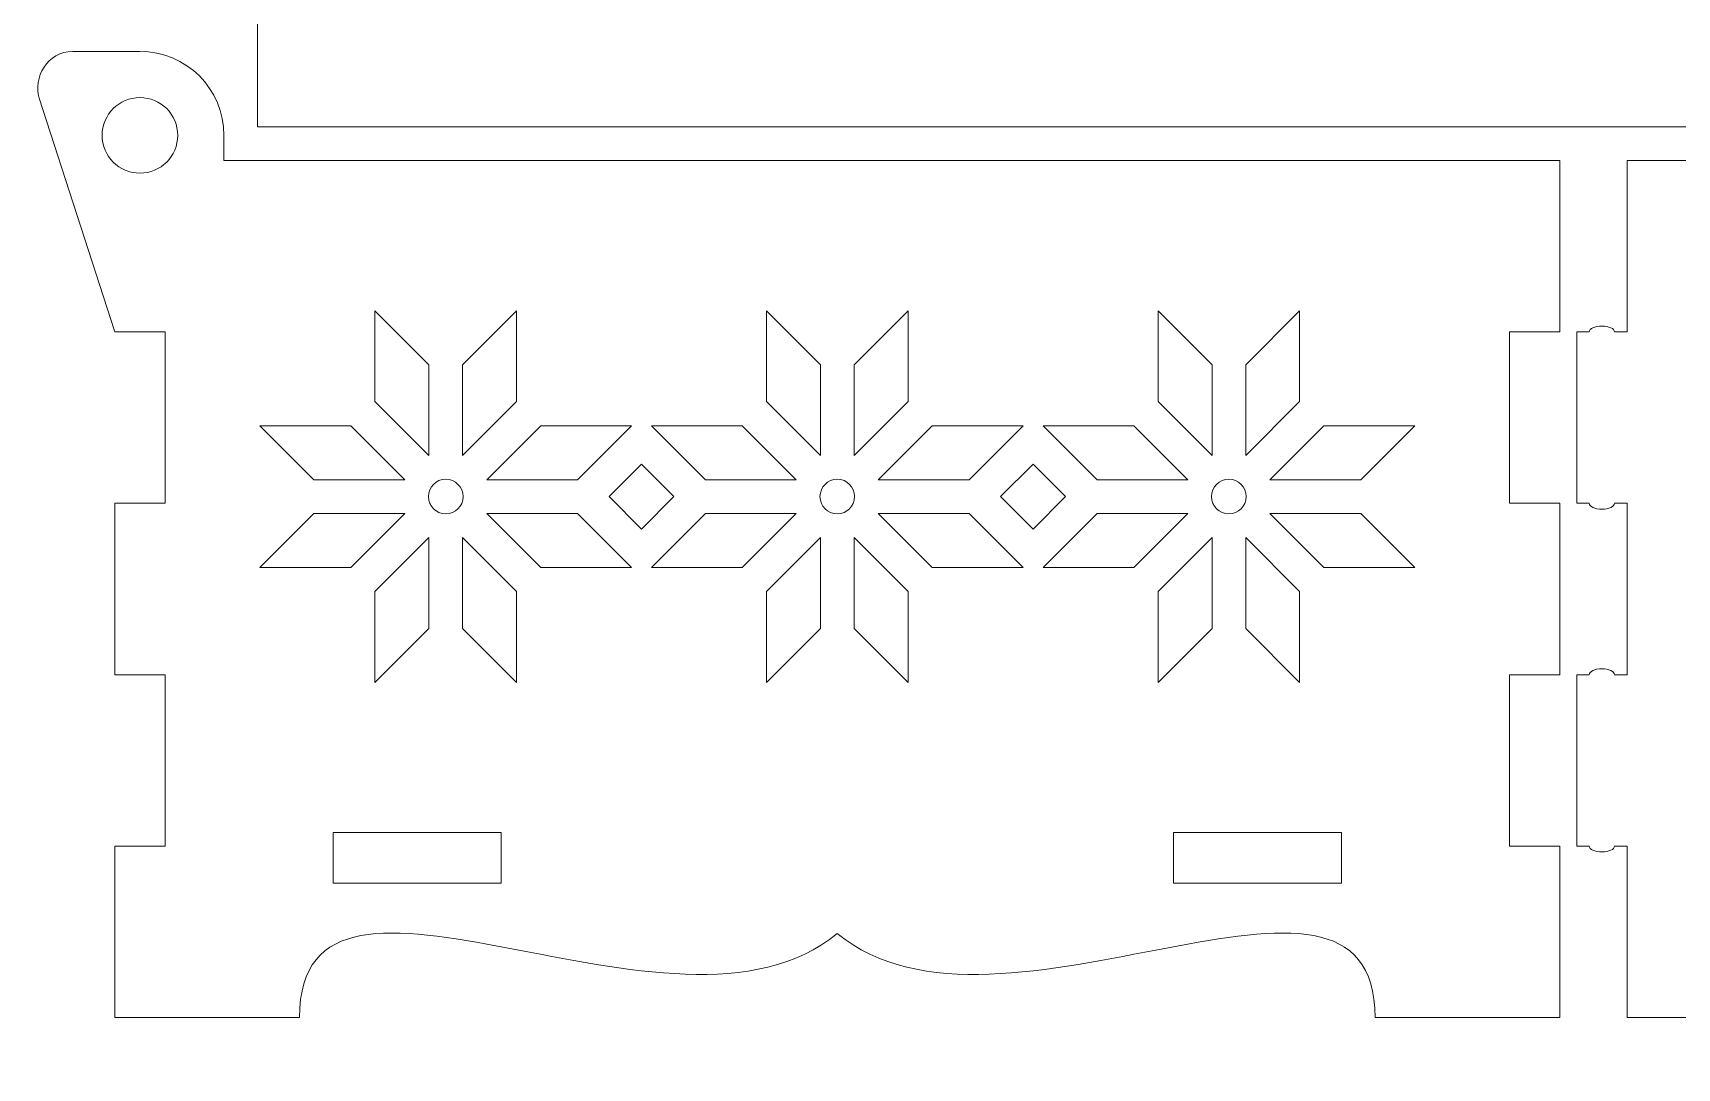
# Model space of a CAD drawing. Header units: centimetres. Extents: x -21.3 to 21.2, y -30 to 29.5.
# Drawn here: x -21.26 to -1.69, y -30.04 to -17.71 of the extents above; entities that cross this region are included whole.
import ezdxf

# ---------------------------------------------------------------- set-up
doc = ezdxf.new("R2010")
doc.units = ezdxf.units.CM
doc.header["$MEASUREMENT"] = 0
doc.layers.add('layer 1', color=7, linetype='Continuous')

msp = doc.modelspace()

# ---------------------------------------------------------------- linework, layer by layer
at = {"layer": 'layer 1', "color": 250, "lineweight": 9}
for points, knots in [([(-8.58932, -9.6325), (-6.67126, -8.02916), (-0.18932, -11.1059), (-0.18932, -8.6325), (-0.18932, -8.6325), (-0.18932, -8.6325), (1.41068, -8.6325), (1.41068, -8.6325), (1.41068, -8.6325), (1.41068, -8.6325), (1.41068, -10.6725), (1.41068, -10.6725), (1.41068, -10.6725), (1.41068, -10.6725), (1.56068, -10.6725), (1.56068, -10.6725), (1.56068, -10.6725), (1.56068, -10.63384), (1.62784, -10.6025), (1.71068, -10.6025), (1.71068, -10.6025), (1.79352, -10.6025), (1.86068, -10.63384), (1.86068, -10.6725), (1.86068, -10.6725), (1.86068, -10.6725), (2.01068, -10.6725), (2.01068, -10.6725), (2.01068, -10.6725), (2.01068, -10.6725), (2.01068, -12.7125), (2.01068, -12.7125), (2.01068, -12.7125), (2.01068, -12.7125), (1.86068, -12.7125), (1.86068, -12.7125), (1.86068, -12.7125), (1.86068, -12.75116), (1.79352, -12.7825), (1.71068, -12.7825), (1.71068, -12.7825), (1.62784, -12.7825), (1.56068, -12.75116), (1.56068, -12.7125), (1.56068, -12.7125), (1.56068, -12.7125), (1.41068, -12.7125), (1.41068, -12.7125), (1.41068, -12.7125), (1.41068, -12.7125), (1.41068, -14.7525), (1.41068, -14.7525), (1.41068, -14.7525), (1.41068, -14.7525), (1.56068, -14.7525), (1.56068, -14.7525), (1.56068, -14.7525), (1.56068, -14.71384), (1.62784, -14.6825), (1.71068, -14.6825), (1.71068, -14.6825), (1.79352, -14.6825), (1.86068, -14.71384), (1.86068, -14.7525), (1.86068, -14.7525), (1.86068, -14.7525), (2.01068, -14.7525), (2.01068, -14.7525), (2.01068, -14.7525), (2.01068, -14.7525), (2.01068, -16.7925), (2.01068, -16.7925), (2.01068, -16.7925), (2.01068, -16.7925), (1.86068, -16.7925), (1.86068, -16.7925), (1.86068, -16.7925), (1.86068, -16.83116), (1.79352, -16.8625), (1.71068, -16.8625), (1.71068, -16.8625), (1.62784, -16.8625), (1.56068, -16.83116), (1.56068, -16.7925), (1.56068, -16.7925), (1.56068, -16.7925), (1.41068, -16.7925), (1.41068, -16.7925), (1.41068, -16.7925), (1.41068, -16.7925), (1.41068, -18.8325), (1.41068, -18.8325), (1.41068, -18.8325), (1.41068, -18.8325), (-18.58932, -18.8325), (-18.58932, -18.8325), (-18.58932, -18.8325), (-18.58932, -18.8325), (-18.58932, -16.7925), (-18.58932, -16.7925), (-18.58932, -16.7925), (-18.58932, -16.7925), (-18.73932, -16.7925), (-18.73932, -16.7925), (-18.73932, -16.7925), (-18.73932, -16.83116), (-18.80648, -16.8625), (-18.88932, -16.8625), (-18.88932, -16.8625), (-18.97216, -16.8625), (-19.03932, -16.83116), (-19.03932, -16.7925), (-19.03932, -16.7925), (-19.03932, -16.7925), (-19.18932, -16.7925), (-19.18932, -16.7925), (-19.18932, -16.7925), (-19.18932, -16.7925), (-19.18932, -14.7525), (-19.18932, -14.7525), (-19.18932, -14.7525), (-19.18932, -14.7525), (-19.03932, -14.7525), (-19.03932, -14.7525), (-19.03932, -14.7525), (-19.03932, -14.71384), (-18.97216, -14.6825), (-18.88932, -14.6825), (-18.88932, -14.6825), (-18.80648, -14.6825), (-18.73932, -14.71384), (-18.73932, -14.7525), (-18.73932, -14.7525), (-18.73932, -14.7525), (-18.58932, -14.7525), (-18.58932, -14.7525), (-18.58932, -14.7525), (-18.58932, -14.7525), (-18.58932, -12.7125), (-18.58932, -12.7125), (-18.58932, -12.7125), (-18.58932, -12.7125), (-18.73932, -12.7125), (-18.73932, -12.7125), (-18.73932, -12.7125), (-18.73932, -12.75116), (-18.80648, -12.7825), (-18.88932, -12.7825), (-18.88932, -12.7825), (-18.97216, -12.7825), (-19.03932, -12.75116), (-19.03932, -12.7125), (-19.03932, -12.7125), (-19.03932, -12.7125), (-19.18932, -12.7125), (-19.18932, -12.7125), (-19.18932, -12.7125), (-19.18932, -12.7125), (-19.18932, -10.6725), (-19.18932, -10.6725), (-19.18932, -10.6725), (-19.18932, -10.6725), (-19.03932, -10.6725), (-19.03932, -10.6725), (-19.03932, -10.6725), (-19.03932, -10.63384), (-18.97216, -10.6025), (-18.88932, -10.6025), (-18.88932, -10.6025), (-18.80648, -10.6025), (-18.73932, -10.63384), (-18.73932, -10.6725), (-18.73932, -10.6725), (-18.73932, -10.6725), (-18.58932, -10.6725), (-18.58932, -10.6725), (-18.58932, -10.6725), (-18.58932, -10.6725), (-18.58932, -8.6325), (-18.58932, -8.6325), (-18.58932, -8.6325), (-18.58932, -8.6325), (-16.98932, -8.6325), (-16.98932, -8.6325), (-16.98932, -8.6325), (-16.98932, -11.1059), (-10.50738, -8.02916), (-8.58932, -9.6325)], [0, 0, 0, 0, 0.02083333, 0.02083333, 0.02083333, 0.02083333, 0.04166667, 0.04166667, 0.04166667, 0.04166667, 0.0625, 0.0625, 0.0625, 0.0625, 0.08333333, 0.08333333, 0.08333333, 0.08333333, 0.10416667, 0.10416667, 0.10416667, 0.10416667, 0.125, 0.125, 0.125, 0.125, 0.14583333, 0.14583333, 0.14583333, 0.14583333, 0.16666667, 0.16666667, 0.16666667, 0.16666667, 0.1875, 0.1875, 0.1875, 0.1875, 0.20833333, 0.20833333, 0.20833333, 0.20833333, 0.22916667, 0.22916667, 0.22916667, 0.22916667, 0.25, 0.25, 0.25, 0.25, 0.27083333, 0.27083333, 0.27083333, 0.27083333, 0.29166667, 0.29166667, 0.29166667, 0.29166667, 0.3125, 0.3125, 0.3125, 0.3125, 0.33333333, 0.33333333, 0.33333333, 0.33333333, 0.35416667, 0.35416667, 0.35416667, 0.35416667, 0.375, 0.375, 0.375, 0.375, 0.39583333, 0.39583333, 0.39583333, 0.39583333, 0.41666667, 0.41666667, 0.41666667, 0.41666667, 0.4375, 0.4375, 0.4375, 0.4375, 0.45833333, 0.45833333, 0.45833333, 0.45833333, 0.47916667, 0.47916667, 0.47916667, 0.47916667, 0.5, 0.5, 0.5, 0.5, 0.52083333, 0.52083333, 0.52083333, 0.52083333, 0.54166667, 0.54166667, 0.54166667, 0.54166667, 0.5625, 0.5625, 0.5625, 0.5625, 0.58333333, 0.58333333, 0.58333333, 0.58333333, 0.60416667, 0.60416667, 0.60416667, 0.60416667, 0.625, 0.625, 0.625, 0.625, 0.64583333, 0.64583333, 0.64583333, 0.64583333, 0.66666667, 0.66666667, 0.66666667, 0.66666667, 0.6875, 0.6875, 0.6875, 0.6875, 0.70833333, 0.70833333, 0.70833333, 0.70833333, 0.72916667, 0.72916667, 0.72916667, 0.72916667, 0.75, 0.75, 0.75, 0.75, 0.77083333, 0.77083333, 0.77083333, 0.77083333, 0.79166667, 0.79166667, 0.79166667, 0.79166667, 0.8125, 0.8125, 0.8125, 0.8125, 0.83333333, 0.83333333, 0.83333333, 0.83333333, 0.85416667, 0.85416667, 0.85416667, 0.85416667, 0.875, 0.875, 0.875, 0.875, 0.89583333, 0.89583333, 0.89583333, 0.89583333, 0.91666667, 0.91666667, 0.91666667, 0.91666667, 0.9375, 0.9375, 0.9375, 0.9375, 0.95833333, 0.95833333, 0.95833333, 0.95833333, 1, 1, 1, 1]), ([(-21.1894, -18.4877), (-21.1894, -18.4877), (-20.28932, -21.2725), (-20.28932, -21.2725), (-20.28932, -21.2725), (-20.28932, -21.2725), (-19.68932, -21.2725), (-19.68932, -21.2725), (-19.68932, -21.2725), (-19.68932, -21.2725), (-19.68932, -23.3125), (-19.68932, -23.3125), (-19.68932, -23.3125), (-19.68932, -23.3125), (-20.28932, -23.3125), (-20.28932, -23.3125), (-20.28932, -23.3125), (-20.28932, -23.3125), (-20.28932, -25.3525), (-20.28932, -25.3525), (-20.28932, -25.3525), (-20.28932, -25.3525), (-19.68932, -25.3525), (-19.68932, -25.3525), (-19.68932, -25.3525), (-19.68932, -25.3525), (-19.68932, -27.3925), (-19.68932, -27.3925), (-19.68932, -27.3925), (-19.68932, -27.3925), (-20.28932, -27.3925), (-20.28932, -27.3925), (-20.28932, -27.3925), (-20.28932, -27.3925), (-20.28932, -29.4325), (-20.28932, -29.4325), (-20.28932, -29.4325), (-20.28932, -29.4325), (-18.08932, -29.4325), (-18.08932, -29.4325), (-18.08932, -29.4325), (-18.08932, -26.9591), (-13.60738, -30.03584), (-11.68932, -28.4325), (-11.68932, -28.4325), (-9.77126, -30.03584), (-5.28932, -26.9591), (-5.28932, -29.4325), (-5.28932, -29.4325), (-5.28932, -29.4325), (-3.08932, -29.4325), (-3.08932, -29.4325), (-3.08932, -29.4325), (-3.08932, -29.4325), (-3.08932, -27.3925), (-3.08932, -27.3925), (-3.08932, -27.3925), (-3.08932, -27.3925), (-3.68932, -27.3925), (-3.68932, -27.3925), (-3.68932, -27.3925), (-3.68932, -27.3925), (-3.68932, -25.3525), (-3.68932, -25.3525), (-3.68932, -25.3525), (-3.68932, -25.3525), (-3.08932, -25.3525), (-3.08932, -25.3525), (-3.08932, -25.3525), (-3.08932, -25.3525), (-3.08932, -23.3125), (-3.08932, -23.3125), (-3.08932, -23.3125), (-3.08932, -23.3125), (-3.68932, -23.3125), (-3.68932, -23.3125), (-3.68932, -23.3125), (-3.68932, -23.3125), (-3.68932, -21.2725), (-3.68932, -21.2725), (-3.68932, -21.2725), (-3.68932, -21.2725), (-3.08932, -21.2725), (-3.08932, -21.2725), (-3.08932, -21.2725), (-3.08932, -21.2725), (-3.08932, -19.2325), (-3.08932, -19.2325), (-3.08932, -19.2325), (-3.08932, -19.2325), (-18.98932, -19.2325), (-18.98932, -19.2325), (-18.98932, -19.2325), (-18.98932, -19.2325), (-18.98932, -18.9325), (-18.98932, -18.9325), (-18.98932, -18.9325), (-18.98932, -18.38022), (-19.43704, -17.9325), (-19.98932, -17.9325), (-19.98932, -17.9325), (-19.98932, -17.9325), (-20.78672, -17.9325), (-20.78672, -17.9325), (-20.78672, -17.9325), (-21.09294, -17.9325), (-21.26352, -18.25302), (-21.1894, -18.4877)], [0, 0, 0, 0, 0.03571429, 0.03571429, 0.03571429, 0.03571429, 0.07142857, 0.07142857, 0.07142857, 0.07142857, 0.10714286, 0.10714286, 0.10714286, 0.10714286, 0.14285714, 0.14285714, 0.14285714, 0.14285714, 0.17857143, 0.17857143, 0.17857143, 0.17857143, 0.21428571, 0.21428571, 0.21428571, 0.21428571, 0.25, 0.25, 0.25, 0.25, 0.28571429, 0.28571429, 0.28571429, 0.28571429, 0.32142857, 0.32142857, 0.32142857, 0.32142857, 0.35714286, 0.35714286, 0.35714286, 0.35714286, 0.39285714, 0.39285714, 0.39285714, 0.39285714, 0.42857143, 0.42857143, 0.42857143, 0.42857143, 0.46428571, 0.46428571, 0.46428571, 0.46428571, 0.5, 0.5, 0.5, 0.5, 0.53571429, 0.53571429, 0.53571429, 0.53571429, 0.57142857, 0.57142857, 0.57142857, 0.57142857, 0.60714286, 0.60714286, 0.60714286, 0.60714286, 0.64285714, 0.64285714, 0.64285714, 0.64285714, 0.67857143, 0.67857143, 0.67857143, 0.67857143, 0.71428571, 0.71428571, 0.71428571, 0.71428571, 0.75, 0.75, 0.75, 0.75, 0.78571429, 0.78571429, 0.78571429, 0.78571429, 0.82142857, 0.82142857, 0.82142857, 0.82142857, 0.85714286, 0.85714286, 0.85714286, 0.85714286, 0.89285714, 0.89285714, 0.89285714, 0.89285714, 0.92857143, 0.92857143, 0.92857143, 0.92857143, 1, 1, 1, 1]), ([(-20.43932, -18.9325), (-20.43932, -18.68398), (-20.23784, -18.4825), (-19.98932, -18.4825), (-19.98932, -18.4825), (-19.7408, -18.4825), (-19.53932, -18.68398), (-19.53932, -18.9325), (-19.53932, -18.9325), (-19.53932, -19.18102), (-19.7408, -19.3825), (-19.98932, -19.3825), (-19.98932, -19.3825), (-20.23784, -19.3825), (-20.43932, -19.18102), (-20.43932, -18.9325)], [0, 0, 0, 0, 0.2, 0.2, 0.2, 0.2, 0.4, 0.4, 0.4, 0.4, 0.6, 0.6, 0.6, 0.6, 1, 1, 1, 1]), ([(7.71068, -28.4325), (5.79262, -30.03584), (-0.68932, -26.9591), (-0.68932, -29.4325), (-0.68932, -29.4325), (-0.68932, -29.4325), (-2.28932, -29.4325), (-2.28932, -29.4325), (-2.28932, -29.4325), (-2.28932, -29.4325), (-2.28932, -27.3925), (-2.28932, -27.3925), (-2.28932, -27.3925), (-2.28932, -27.3925), (-2.43932, -27.3925), (-2.43932, -27.3925), (-2.43932, -27.3925), (-2.43932, -27.43116), (-2.50648, -27.4625), (-2.58932, -27.4625), (-2.58932, -27.4625), (-2.67216, -27.4625), (-2.73932, -27.43116), (-2.73932, -27.3925), (-2.73932, -27.3925), (-2.73932, -27.3925), (-2.88932, -27.3925), (-2.88932, -27.3925), (-2.88932, -27.3925), (-2.88932, -27.3925), (-2.88932, -25.3525), (-2.88932, -25.3525), (-2.88932, -25.3525), (-2.88932, -25.3525), (-2.73932, -25.3525), (-2.73932, -25.3525), (-2.73932, -25.3525), (-2.73932, -25.31384), (-2.67216, -25.2825), (-2.58932, -25.2825), (-2.58932, -25.2825), (-2.50648, -25.2825), (-2.43932, -25.31384), (-2.43932, -25.3525), (-2.43932, -25.3525), (-2.43932, -25.3525), (-2.28932, -25.3525), (-2.28932, -25.3525), (-2.28932, -25.3525), (-2.28932, -25.3525), (-2.28932, -23.3125), (-2.28932, -23.3125), (-2.28932, -23.3125), (-2.28932, -23.3125), (-2.43932, -23.3125), (-2.43932, -23.3125), (-2.43932, -23.3125), (-2.43932, -23.35116), (-2.50648, -23.3825), (-2.58932, -23.3825), (-2.58932, -23.3825), (-2.67216, -23.3825), (-2.73932, -23.35116), (-2.73932, -23.3125), (-2.73932, -23.3125), (-2.73932, -23.3125), (-2.88932, -23.3125), (-2.88932, -23.3125), (-2.88932, -23.3125), (-2.88932, -23.3125), (-2.88932, -21.2725), (-2.88932, -21.2725), (-2.88932, -21.2725), (-2.88932, -21.2725), (-2.73932, -21.2725), (-2.73932, -21.2725), (-2.73932, -21.2725), (-2.73932, -21.23384), (-2.67216, -21.2025), (-2.58932, -21.2025), (-2.58932, -21.2025), (-2.50648, -21.2025), (-2.43932, -21.23384), (-2.43932, -21.2725), (-2.43932, -21.2725), (-2.43932, -21.2725), (-2.28932, -21.2725), (-2.28932, -21.2725), (-2.28932, -21.2725), (-2.28932, -21.2725), (-2.28932, -19.2325), (-2.28932, -19.2325), (-2.28932, -19.2325), (-2.28932, -19.2325), (17.71068, -19.2325), (17.71068, -19.2325), (17.71068, -19.2325), (17.71068, -19.2325), (17.71068, -21.2725), (17.71068, -21.2725), (17.71068, -21.2725), (17.71068, -21.2725), (17.86068, -21.2725), (17.86068, -21.2725), (17.86068, -21.2725), (17.86068, -21.23384), (17.92784, -21.2025), (18.01068, -21.2025), (18.01068, -21.2025), (18.09352, -21.2025), (18.16068, -21.23384), (18.16068, -21.2725), (18.16068, -21.2725), (18.16068, -21.2725), (18.31068, -21.2725), (18.31068, -21.2725), (18.31068, -21.2725), (18.31068, -21.2725), (18.31068, -23.3125), (18.31068, -23.3125), (18.31068, -23.3125), (18.31068, -23.3125), (18.16068, -23.3125), (18.16068, -23.3125), (18.16068, -23.3125), (18.16068, -23.35116), (18.09352, -23.3825), (18.01068, -23.3825), (18.01068, -23.3825), (17.92784, -23.3825), (17.86068, -23.35116), (17.86068, -23.3125), (17.86068, -23.3125), (17.86068, -23.3125), (17.71068, -23.3125), (17.71068, -23.3125), (17.71068, -23.3125), (17.71068, -23.3125), (17.71068, -25.3525), (17.71068, -25.3525), (17.71068, -25.3525), (17.71068, -25.3525), (17.86068, -25.3525), (17.86068, -25.3525), (17.86068, -25.3525), (17.86068, -25.31384), (17.92784, -25.2825), (18.01068, -25.2825), (18.01068, -25.2825), (18.09352, -25.2825), (18.16068, -25.31384), (18.16068, -25.3525), (18.16068, -25.3525), (18.16068, -25.3525), (18.31068, -25.3525), (18.31068, -25.3525), (18.31068, -25.3525), (18.31068, -25.3525), (18.31068, -27.3925), (18.31068, -27.3925), (18.31068, -27.3925), (18.31068, -27.3925), (18.16068, -27.3925), (18.16068, -27.3925), (18.16068, -27.3925), (18.16068, -27.43116), (18.09352, -27.4625), (18.01068, -27.4625), (18.01068, -27.4625), (17.92784, -27.4625), (17.86068, -27.43116), (17.86068, -27.3925), (17.86068, -27.3925), (17.86068, -27.3925), (17.71068, -27.3925), (17.71068, -27.3925), (17.71068, -27.3925), (17.71068, -27.3925), (17.71068, -29.4325), (17.71068, -29.4325), (17.71068, -29.4325), (17.71068, -29.4325), (16.11068, -29.4325), (16.11068, -29.4325), (16.11068, -29.4325), (16.11068, -26.9591), (9.62874, -30.03584), (7.71068, -28.4325)], [0, 0, 0, 0, 0.02083333, 0.02083333, 0.02083333, 0.02083333, 0.04166667, 0.04166667, 0.04166667, 0.04166667, 0.0625, 0.0625, 0.0625, 0.0625, 0.08333333, 0.08333333, 0.08333333, 0.08333333, 0.10416667, 0.10416667, 0.10416667, 0.10416667, 0.125, 0.125, 0.125, 0.125, 0.14583333, 0.14583333, 0.14583333, 0.14583333, 0.16666667, 0.16666667, 0.16666667, 0.16666667, 0.1875, 0.1875, 0.1875, 0.1875, 0.20833333, 0.20833333, 0.20833333, 0.20833333, 0.22916667, 0.22916667, 0.22916667, 0.22916667, 0.25, 0.25, 0.25, 0.25, 0.27083333, 0.27083333, 0.27083333, 0.27083333, 0.29166667, 0.29166667, 0.29166667, 0.29166667, 0.3125, 0.3125, 0.3125, 0.3125, 0.33333333, 0.33333333, 0.33333333, 0.33333333, 0.35416667, 0.35416667, 0.35416667, 0.35416667, 0.375, 0.375, 0.375, 0.375, 0.39583333, 0.39583333, 0.39583333, 0.39583333, 0.41666667, 0.41666667, 0.41666667, 0.41666667, 0.4375, 0.4375, 0.4375, 0.4375, 0.45833333, 0.45833333, 0.45833333, 0.45833333, 0.47916667, 0.47916667, 0.47916667, 0.47916667, 0.5, 0.5, 0.5, 0.5, 0.52083333, 0.52083333, 0.52083333, 0.52083333, 0.54166667, 0.54166667, 0.54166667, 0.54166667, 0.5625, 0.5625, 0.5625, 0.5625, 0.58333333, 0.58333333, 0.58333333, 0.58333333, 0.60416667, 0.60416667, 0.60416667, 0.60416667, 0.625, 0.625, 0.625, 0.625, 0.64583333, 0.64583333, 0.64583333, 0.64583333, 0.66666667, 0.66666667, 0.66666667, 0.66666667, 0.6875, 0.6875, 0.6875, 0.6875, 0.70833333, 0.70833333, 0.70833333, 0.70833333, 0.72916667, 0.72916667, 0.72916667, 0.72916667, 0.75, 0.75, 0.75, 0.75, 0.77083333, 0.77083333, 0.77083333, 0.77083333, 0.79166667, 0.79166667, 0.79166667, 0.79166667, 0.8125, 0.8125, 0.8125, 0.8125, 0.83333333, 0.83333333, 0.83333333, 0.83333333, 0.85416667, 0.85416667, 0.85416667, 0.85416667, 0.875, 0.875, 0.875, 0.875, 0.89583333, 0.89583333, 0.89583333, 0.89583333, 0.91666667, 0.91666667, 0.91666667, 0.91666667, 0.9375, 0.9375, 0.9375, 0.9375, 0.95833333, 0.95833333, 0.95833333, 0.95833333, 1, 1, 1, 1]), ([(-17.1923, -22.10196), (-17.1923, -22.10196), (-17.1923, -21.02056), (-17.1923, -21.02056), (-17.1923, -21.02056), (-17.1923, -21.02056), (-16.54984, -21.66302), (-16.54984, -21.66302), (-16.54984, -21.66302), (-16.54984, -21.66302), (-16.54984, -22.74442), (-16.54984, -22.74442), (-16.54984, -22.74442), (-16.54984, -22.74442), (-17.1923, -22.10196), (-17.1923, -22.10196)], [0, 0, 0, 0, 0.2, 0.2, 0.2, 0.2, 0.4, 0.4, 0.4, 0.4, 0.6, 0.6, 0.6, 0.6, 1, 1, 1, 1]), ([(-15.50738, -22.10196), (-15.50738, -22.10196), (-15.50738, -21.02056), (-15.50738, -21.02056), (-15.50738, -21.02056), (-15.50738, -21.02056), (-16.14984, -21.66302), (-16.14984, -21.66302), (-16.14984, -21.66302), (-16.14984, -21.66302), (-16.14984, -22.74442), (-16.14984, -22.74442), (-16.14984, -22.74442), (-16.14984, -22.74442), (-15.50738, -22.10196), (-15.50738, -22.10196)], [0, 0, 0, 0, 0.2, 0.2, 0.2, 0.2, 0.4, 0.4, 0.4, 0.4, 0.6, 0.6, 0.6, 0.6, 1, 1, 1, 1]), ([(-12.53178, -22.10196), (-12.53178, -22.10196), (-12.53178, -21.02056), (-12.53178, -21.02056), (-12.53178, -21.02056), (-12.53178, -21.02056), (-11.88932, -21.66302), (-11.88932, -21.66302), (-11.88932, -21.66302), (-11.88932, -21.66302), (-11.88932, -22.74442), (-11.88932, -22.74442), (-11.88932, -22.74442), (-11.88932, -22.74442), (-12.53178, -22.10196), (-12.53178, -22.10196)], [0, 0, 0, 0, 0.2, 0.2, 0.2, 0.2, 0.4, 0.4, 0.4, 0.4, 0.6, 0.6, 0.6, 0.6, 1, 1, 1, 1]), ([(-10.84686, -22.10196), (-10.84686, -22.10196), (-10.84686, -21.02056), (-10.84686, -21.02056), (-10.84686, -21.02056), (-10.84686, -21.02056), (-11.48932, -21.66302), (-11.48932, -21.66302), (-11.48932, -21.66302), (-11.48932, -21.66302), (-11.48932, -22.74442), (-11.48932, -22.74442), (-11.48932, -22.74442), (-11.48932, -22.74442), (-10.84686, -22.10196), (-10.84686, -22.10196)], [0, 0, 0, 0, 0.2, 0.2, 0.2, 0.2, 0.4, 0.4, 0.4, 0.4, 0.6, 0.6, 0.6, 0.6, 1, 1, 1, 1]), ([(-7.87126, -22.10196), (-7.87126, -22.10196), (-7.87126, -21.02056), (-7.87126, -21.02056), (-7.87126, -21.02056), (-7.87126, -21.02056), (-7.2288, -21.66302), (-7.2288, -21.66302), (-7.2288, -21.66302), (-7.2288, -21.66302), (-7.2288, -22.74442), (-7.2288, -22.74442), (-7.2288, -22.74442), (-7.2288, -22.74442), (-7.87126, -22.10196), (-7.87126, -22.10196)], [0, 0, 0, 0, 0.2, 0.2, 0.2, 0.2, 0.4, 0.4, 0.4, 0.4, 0.6, 0.6, 0.6, 0.6, 1, 1, 1, 1]), ([(-6.18634, -22.10196), (-6.18634, -22.10196), (-6.18634, -21.02056), (-6.18634, -21.02056), (-6.18634, -21.02056), (-6.18634, -21.02056), (-6.8288, -21.66302), (-6.8288, -21.66302), (-6.8288, -21.66302), (-6.8288, -21.66302), (-6.8288, -22.74442), (-6.8288, -22.74442), (-6.8288, -22.74442), (-6.8288, -22.74442), (-6.18634, -22.10196), (-6.18634, -22.10196)], [0, 0, 0, 0, 0.2, 0.2, 0.2, 0.2, 0.4, 0.4, 0.4, 0.4, 0.6, 0.6, 0.6, 0.6, 1, 1, 1, 1]), ([(-17.48038, -22.39004), (-17.48038, -22.39004), (-18.56178, -22.39004), (-18.56178, -22.39004), (-18.56178, -22.39004), (-18.56178, -22.39004), (-17.91932, -23.0325), (-17.91932, -23.0325), (-17.91932, -23.0325), (-17.91932, -23.0325), (-16.83792, -23.0325), (-16.83792, -23.0325), (-16.83792, -23.0325), (-16.83792, -23.0325), (-17.48038, -22.39004), (-17.48038, -22.39004)], [0, 0, 0, 0, 0.2, 0.2, 0.2, 0.2, 0.4, 0.4, 0.4, 0.4, 0.6, 0.6, 0.6, 0.6, 1, 1, 1, 1]), ([(-15.2193, -22.39004), (-15.2193, -22.39004), (-14.1379, -22.39004), (-14.1379, -22.39004), (-14.1379, -22.39004), (-14.1379, -22.39004), (-14.78036, -23.0325), (-14.78036, -23.0325), (-14.78036, -23.0325), (-14.78036, -23.0325), (-15.86176, -23.0325), (-15.86176, -23.0325), (-15.86176, -23.0325), (-15.86176, -23.0325), (-15.2193, -22.39004), (-15.2193, -22.39004)], [0, 0, 0, 0, 0.2, 0.2, 0.2, 0.2, 0.4, 0.4, 0.4, 0.4, 0.6, 0.6, 0.6, 0.6, 1, 1, 1, 1]), ([(-12.81986, -22.39004), (-12.81986, -22.39004), (-13.90126, -22.39004), (-13.90126, -22.39004), (-13.90126, -22.39004), (-13.90126, -22.39004), (-13.2588, -23.0325), (-13.2588, -23.0325), (-13.2588, -23.0325), (-13.2588, -23.0325), (-12.1774, -23.0325), (-12.1774, -23.0325), (-12.1774, -23.0325), (-12.1774, -23.0325), (-12.81986, -22.39004), (-12.81986, -22.39004)], [0, 0, 0, 0, 0.2, 0.2, 0.2, 0.2, 0.4, 0.4, 0.4, 0.4, 0.6, 0.6, 0.6, 0.6, 1, 1, 1, 1]), ([(-10.55878, -22.39004), (-10.55878, -22.39004), (-9.47738, -22.39004), (-9.47738, -22.39004), (-9.47738, -22.39004), (-9.47738, -22.39004), (-10.11984, -23.0325), (-10.11984, -23.0325), (-10.11984, -23.0325), (-10.11984, -23.0325), (-11.20124, -23.0325), (-11.20124, -23.0325), (-11.20124, -23.0325), (-11.20124, -23.0325), (-10.55878, -22.39004), (-10.55878, -22.39004)], [0, 0, 0, 0, 0.2, 0.2, 0.2, 0.2, 0.4, 0.4, 0.4, 0.4, 0.6, 0.6, 0.6, 0.6, 1, 1, 1, 1]), ([(-8.15934, -22.39004), (-8.15934, -22.39004), (-9.24074, -22.39004), (-9.24074, -22.39004), (-9.24074, -22.39004), (-9.24074, -22.39004), (-8.59828, -23.0325), (-8.59828, -23.0325), (-8.59828, -23.0325), (-8.59828, -23.0325), (-7.51688, -23.0325), (-7.51688, -23.0325), (-7.51688, -23.0325), (-7.51688, -23.0325), (-8.15934, -22.39004), (-8.15934, -22.39004)], [0, 0, 0, 0, 0.2, 0.2, 0.2, 0.2, 0.4, 0.4, 0.4, 0.4, 0.6, 0.6, 0.6, 0.6, 1, 1, 1, 1]), ([(-5.89826, -22.39004), (-5.89826, -22.39004), (-4.81686, -22.39004), (-4.81686, -22.39004), (-4.81686, -22.39004), (-4.81686, -22.39004), (-5.45932, -23.0325), (-5.45932, -23.0325), (-5.45932, -23.0325), (-5.45932, -23.0325), (-6.54072, -23.0325), (-6.54072, -23.0325), (-6.54072, -23.0325), (-6.54072, -23.0325), (-5.89826, -22.39004), (-5.89826, -22.39004)], [0, 0, 0, 0, 0.2, 0.2, 0.2, 0.2, 0.4, 0.4, 0.4, 0.4, 0.6, 0.6, 0.6, 0.6, 1, 1, 1, 1]), ([(-14.01958, -22.8465), (-14.01958, -22.8465), (-13.63358, -23.2325), (-13.63358, -23.2325), (-13.63358, -23.2325), (-13.63358, -23.2325), (-14.01958, -23.6185), (-14.01958, -23.6185), (-14.01958, -23.6185), (-14.01958, -23.6185), (-14.40558, -23.2325), (-14.40558, -23.2325), (-14.40558, -23.2325), (-14.40558, -23.2325), (-14.01958, -22.8465), (-14.01958, -22.8465)], [0, 0, 0, 0, 0.2, 0.2, 0.2, 0.2, 0.4, 0.4, 0.4, 0.4, 0.6, 0.6, 0.6, 0.6, 1, 1, 1, 1]), ([(-9.35906, -22.8465), (-9.35906, -22.8465), (-9.74506, -23.2325), (-9.74506, -23.2325), (-9.74506, -23.2325), (-9.74506, -23.2325), (-9.35906, -23.6185), (-9.35906, -23.6185), (-9.35906, -23.6185), (-9.35906, -23.6185), (-8.97306, -23.2325), (-8.97306, -23.2325), (-8.97306, -23.2325), (-8.97306, -23.2325), (-9.35906, -22.8465), (-9.35906, -22.8465)], [0, 0, 0, 0, 0.2, 0.2, 0.2, 0.2, 0.4, 0.4, 0.4, 0.4, 0.6, 0.6, 0.6, 0.6, 1, 1, 1, 1]), ([(-16.34984, -23.02648), (-16.23606, -23.02648), (-16.14382, -23.11872), (-16.14382, -23.2325), (-16.14382, -23.2325), (-16.14382, -23.34628), (-16.23606, -23.43852), (-16.34984, -23.43852), (-16.34984, -23.43852), (-16.46362, -23.43852), (-16.55586, -23.34628), (-16.55586, -23.2325), (-16.55586, -23.2325), (-16.55586, -23.11872), (-16.46362, -23.02648), (-16.34984, -23.02648)], [0, 0, 0, 0, 0.2, 0.2, 0.2, 0.2, 0.4, 0.4, 0.4, 0.4, 0.6, 0.6, 0.6, 0.6, 1, 1, 1, 1]), ([(-11.68932, -23.02648), (-11.8031, -23.02648), (-11.89534, -23.11872), (-11.89534, -23.2325), (-11.89534, -23.2325), (-11.89534, -23.34628), (-11.8031, -23.43852), (-11.68932, -23.43852), (-11.68932, -23.43852), (-11.57554, -23.43852), (-11.4833, -23.34628), (-11.4833, -23.2325), (-11.4833, -23.2325), (-11.4833, -23.11872), (-11.57554, -23.02648), (-11.68932, -23.02648)], [0, 0, 0, 0, 0.2, 0.2, 0.2, 0.2, 0.4, 0.4, 0.4, 0.4, 0.6, 0.6, 0.6, 0.6, 1, 1, 1, 1]), ([(-7.0288, -23.02648), (-7.14258, -23.02648), (-7.23482, -23.11872), (-7.23482, -23.2325), (-7.23482, -23.2325), (-7.23482, -23.34628), (-7.14258, -23.43852), (-7.0288, -23.43852), (-7.0288, -23.43852), (-6.91502, -23.43852), (-6.82278, -23.34628), (-6.82278, -23.2325), (-6.82278, -23.2325), (-6.82278, -23.11872), (-6.91502, -23.02648), (-7.0288, -23.02648)], [0, 0, 0, 0, 0.2, 0.2, 0.2, 0.2, 0.4, 0.4, 0.4, 0.4, 0.6, 0.6, 0.6, 0.6, 1, 1, 1, 1]), ([(-17.48038, -24.07496), (-17.48038, -24.07496), (-18.56178, -24.07496), (-18.56178, -24.07496), (-18.56178, -24.07496), (-18.56178, -24.07496), (-17.91932, -23.4325), (-17.91932, -23.4325), (-17.91932, -23.4325), (-17.91932, -23.4325), (-16.83792, -23.4325), (-16.83792, -23.4325), (-16.83792, -23.4325), (-16.83792, -23.4325), (-17.48038, -24.07496), (-17.48038, -24.07496)], [0, 0, 0, 0, 0.2, 0.2, 0.2, 0.2, 0.4, 0.4, 0.4, 0.4, 0.6, 0.6, 0.6, 0.6, 1, 1, 1, 1]), ([(-15.2193, -24.07496), (-15.2193, -24.07496), (-14.1379, -24.07496), (-14.1379, -24.07496), (-14.1379, -24.07496), (-14.1379, -24.07496), (-14.78036, -23.4325), (-14.78036, -23.4325), (-14.78036, -23.4325), (-14.78036, -23.4325), (-15.86176, -23.4325), (-15.86176, -23.4325), (-15.86176, -23.4325), (-15.86176, -23.4325), (-15.2193, -24.07496), (-15.2193, -24.07496)], [0, 0, 0, 0, 0.2, 0.2, 0.2, 0.2, 0.4, 0.4, 0.4, 0.4, 0.6, 0.6, 0.6, 0.6, 1, 1, 1, 1]), ([(-12.81986, -24.07496), (-12.81986, -24.07496), (-13.90126, -24.07496), (-13.90126, -24.07496), (-13.90126, -24.07496), (-13.90126, -24.07496), (-13.2588, -23.4325), (-13.2588, -23.4325), (-13.2588, -23.4325), (-13.2588, -23.4325), (-12.1774, -23.4325), (-12.1774, -23.4325), (-12.1774, -23.4325), (-12.1774, -23.4325), (-12.81986, -24.07496), (-12.81986, -24.07496)], [0, 0, 0, 0, 0.2, 0.2, 0.2, 0.2, 0.4, 0.4, 0.4, 0.4, 0.6, 0.6, 0.6, 0.6, 1, 1, 1, 1]), ([(-10.55878, -24.07496), (-10.55878, -24.07496), (-9.47738, -24.07496), (-9.47738, -24.07496), (-9.47738, -24.07496), (-9.47738, -24.07496), (-10.11984, -23.4325), (-10.11984, -23.4325), (-10.11984, -23.4325), (-10.11984, -23.4325), (-11.20124, -23.4325), (-11.20124, -23.4325), (-11.20124, -23.4325), (-11.20124, -23.4325), (-10.55878, -24.07496), (-10.55878, -24.07496)], [0, 0, 0, 0, 0.2, 0.2, 0.2, 0.2, 0.4, 0.4, 0.4, 0.4, 0.6, 0.6, 0.6, 0.6, 1, 1, 1, 1]), ([(-8.15934, -24.07496), (-8.15934, -24.07496), (-9.24074, -24.07496), (-9.24074, -24.07496), (-9.24074, -24.07496), (-9.24074, -24.07496), (-8.59828, -23.4325), (-8.59828, -23.4325), (-8.59828, -23.4325), (-8.59828, -23.4325), (-7.51688, -23.4325), (-7.51688, -23.4325), (-7.51688, -23.4325), (-7.51688, -23.4325), (-8.15934, -24.07496), (-8.15934, -24.07496)], [0, 0, 0, 0, 0.2, 0.2, 0.2, 0.2, 0.4, 0.4, 0.4, 0.4, 0.6, 0.6, 0.6, 0.6, 1, 1, 1, 1]), ([(-5.89826, -24.07496), (-5.89826, -24.07496), (-4.81686, -24.07496), (-4.81686, -24.07496), (-4.81686, -24.07496), (-4.81686, -24.07496), (-5.45932, -23.4325), (-5.45932, -23.4325), (-5.45932, -23.4325), (-5.45932, -23.4325), (-6.54072, -23.4325), (-6.54072, -23.4325), (-6.54072, -23.4325), (-6.54072, -23.4325), (-5.89826, -24.07496), (-5.89826, -24.07496)], [0, 0, 0, 0, 0.2, 0.2, 0.2, 0.2, 0.4, 0.4, 0.4, 0.4, 0.6, 0.6, 0.6, 0.6, 1, 1, 1, 1]), ([(-17.1923, -24.36304), (-17.1923, -24.36304), (-17.1923, -25.44444), (-17.1923, -25.44444), (-17.1923, -25.44444), (-17.1923, -25.44444), (-16.54984, -24.80198), (-16.54984, -24.80198), (-16.54984, -24.80198), (-16.54984, -24.80198), (-16.54984, -23.72058), (-16.54984, -23.72058), (-16.54984, -23.72058), (-16.54984, -23.72058), (-17.1923, -24.36304), (-17.1923, -24.36304)], [0, 0, 0, 0, 0.2, 0.2, 0.2, 0.2, 0.4, 0.4, 0.4, 0.4, 0.6, 0.6, 0.6, 0.6, 1, 1, 1, 1]), ([(-15.50738, -24.36304), (-15.50738, -24.36304), (-15.50738, -25.44444), (-15.50738, -25.44444), (-15.50738, -25.44444), (-15.50738, -25.44444), (-16.14984, -24.80198), (-16.14984, -24.80198), (-16.14984, -24.80198), (-16.14984, -24.80198), (-16.14984, -23.72058), (-16.14984, -23.72058), (-16.14984, -23.72058), (-16.14984, -23.72058), (-15.50738, -24.36304), (-15.50738, -24.36304)], [0, 0, 0, 0, 0.2, 0.2, 0.2, 0.2, 0.4, 0.4, 0.4, 0.4, 0.6, 0.6, 0.6, 0.6, 1, 1, 1, 1]), ([(-12.53178, -24.36304), (-12.53178, -24.36304), (-12.53178, -25.44444), (-12.53178, -25.44444), (-12.53178, -25.44444), (-12.53178, -25.44444), (-11.88932, -24.80198), (-11.88932, -24.80198), (-11.88932, -24.80198), (-11.88932, -24.80198), (-11.88932, -23.72058), (-11.88932, -23.72058), (-11.88932, -23.72058), (-11.88932, -23.72058), (-12.53178, -24.36304), (-12.53178, -24.36304)], [0, 0, 0, 0, 0.2, 0.2, 0.2, 0.2, 0.4, 0.4, 0.4, 0.4, 0.6, 0.6, 0.6, 0.6, 1, 1, 1, 1]), ([(-10.84686, -24.36304), (-10.84686, -24.36304), (-10.84686, -25.44444), (-10.84686, -25.44444), (-10.84686, -25.44444), (-10.84686, -25.44444), (-11.48932, -24.80198), (-11.48932, -24.80198), (-11.48932, -24.80198), (-11.48932, -24.80198), (-11.48932, -23.72058), (-11.48932, -23.72058), (-11.48932, -23.72058), (-11.48932, -23.72058), (-10.84686, -24.36304), (-10.84686, -24.36304)], [0, 0, 0, 0, 0.2, 0.2, 0.2, 0.2, 0.4, 0.4, 0.4, 0.4, 0.6, 0.6, 0.6, 0.6, 1, 1, 1, 1]), ([(-7.87126, -24.36304), (-7.87126, -24.36304), (-7.87126, -25.44444), (-7.87126, -25.44444), (-7.87126, -25.44444), (-7.87126, -25.44444), (-7.2288, -24.80198), (-7.2288, -24.80198), (-7.2288, -24.80198), (-7.2288, -24.80198), (-7.2288, -23.72058), (-7.2288, -23.72058), (-7.2288, -23.72058), (-7.2288, -23.72058), (-7.87126, -24.36304), (-7.87126, -24.36304)], [0, 0, 0, 0, 0.2, 0.2, 0.2, 0.2, 0.4, 0.4, 0.4, 0.4, 0.6, 0.6, 0.6, 0.6, 1, 1, 1, 1]), ([(-6.18634, -24.36304), (-6.18634, -24.36304), (-6.18634, -25.44444), (-6.18634, -25.44444), (-6.18634, -25.44444), (-6.18634, -25.44444), (-6.8288, -24.80198), (-6.8288, -24.80198), (-6.8288, -24.80198), (-6.8288, -24.80198), (-6.8288, -23.72058), (-6.8288, -23.72058), (-6.8288, -23.72058), (-6.8288, -23.72058), (-6.18634, -24.36304), (-6.18634, -24.36304)], [0, 0, 0, 0, 0.2, 0.2, 0.2, 0.2, 0.4, 0.4, 0.4, 0.4, 0.6, 0.6, 0.6, 0.6, 1, 1, 1, 1]), ([(-17.68932, -27.2325), (-17.68932, -27.2325), (-15.68932, -27.2325), (-15.68932, -27.2325), (-15.68932, -27.2325), (-15.68932, -27.2325), (-15.68932, -27.8325), (-15.68932, -27.8325), (-15.68932, -27.8325), (-15.68932, -27.8325), (-17.68932, -27.8325), (-17.68932, -27.8325), (-17.68932, -27.8325), (-17.68932, -27.8325), (-17.68932, -27.2325), (-17.68932, -27.2325)], [0, 0, 0, 0, 0.2, 0.2, 0.2, 0.2, 0.4, 0.4, 0.4, 0.4, 0.6, 0.6, 0.6, 0.6, 1, 1, 1, 1]), ([(-7.68932, -27.2325), (-7.68932, -27.2325), (-5.68932, -27.2325), (-5.68932, -27.2325), (-5.68932, -27.2325), (-5.68932, -27.2325), (-5.68932, -27.8325), (-5.68932, -27.8325), (-5.68932, -27.8325), (-5.68932, -27.8325), (-7.68932, -27.8325), (-7.68932, -27.8325), (-7.68932, -27.8325), (-7.68932, -27.8325), (-7.68932, -27.2325), (-7.68932, -27.2325)], [0, 0, 0, 0, 0.2, 0.2, 0.2, 0.2, 0.4, 0.4, 0.4, 0.4, 0.6, 0.6, 0.6, 0.6, 1, 1, 1, 1])]:
    msp.add_open_spline(points, degree=3, knots=knots, dxfattribs=at)

doc.saveas('drawing.dxf')
